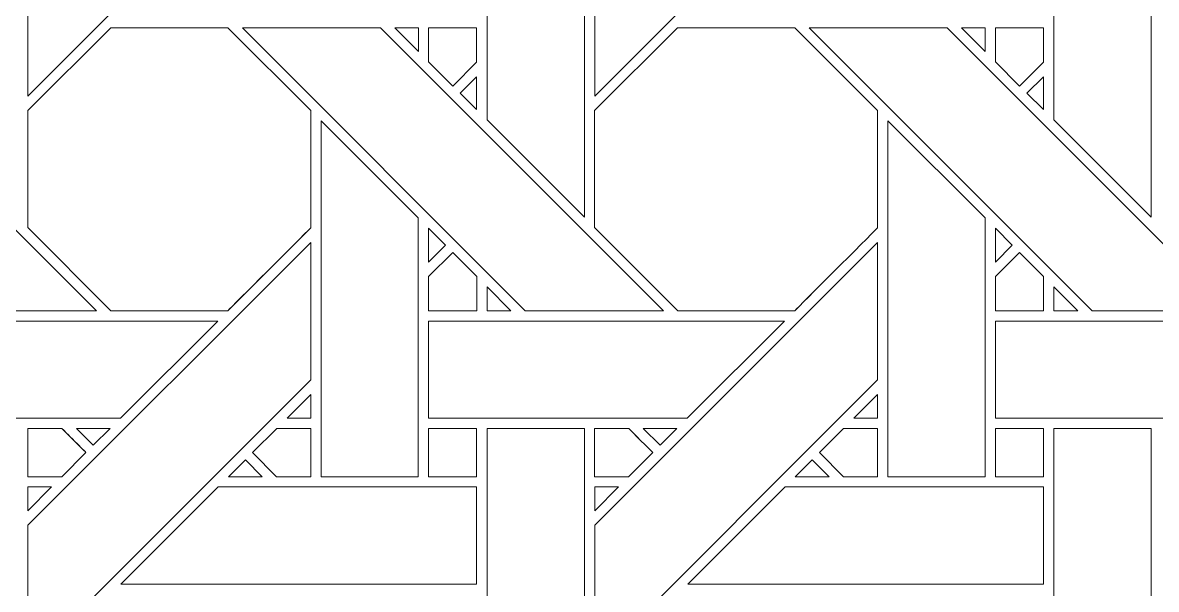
# Model space of a CAD drawing. Header units: inches. Extents: x 2.4 to 22.4, y -0.9 to 19.1.
# Drawn here: x 6.919 to 8.817, y 5.071 to 6.02 of the extents above; entities that cross this region are included whole.
import ezdxf

# ---------------------------------------------------------------- set-up
doc = ezdxf.new("R2010")
doc.units = ezdxf.units.IN
doc.header["$MEASUREMENT"] = 0
doc.layers.add('Design', color=7, linetype='Continuous', lineweight=0)

msp = doc.modelspace()

# ---------------------------------------------------------------- linework, layer by layer
at = {"layer": 'Design'}
for points, knots in [([(12.3829, 19.0948), (6.86, 19.0948), (2.3829, 14.6176), (2.3829, 9.0948), (2.3829, 3.5719), (6.86, -0.9052), (12.3829, -0.9052), (17.9057, -0.9052), (22.3829, 3.5719), (22.3829, 9.0948), (22.3829, 14.6176), (17.9057, 19.0948), (12.3829, 19.0948)], [0, 0, 0, 0, 1, 1, 1, 2, 2, 2, 3, 3, 3, 4, 4, 4, 4]), ([(12.3829, 17.972), (7.4801, 17.972), (3.5056, 13.9975), (3.5056, 9.0948), (3.5056, 4.192), (7.4801, 0.2175), (12.3829, 0.2175), (17.2856, 0.2175), (21.2601, 4.192), (21.2601, 9.0948), (21.2601, 13.9975), (17.2856, 17.972), (12.3829, 17.972)], [0, 0, 0, 0, 1, 1, 1, 2, 2, 2, 3, 3, 3, 4, 4, 4, 4]), ([(6.928, 6.1269), (6.928, 6.1269), (7.4017, 6.6005), (7.4017, 6.6005), (7.4017, 6.6005), (7.4017, 6.3705), (7.4017, 6.3705), (7.4017, 6.3705), (6.928, 5.8968), (6.928, 5.8968), (6.928, 5.8968), (6.928, 6.1269), (6.928, 6.1269)], [0, 0, 0, 0, 1, 1, 1, 2, 2, 2, 3, 3, 3, 4, 4, 4, 4]), ([(7.8768, 6.1269), (7.8768, 6.1269), (8.3504, 6.6005), (8.3504, 6.6005), (8.3504, 6.6005), (8.3504, 6.3705), (8.3504, 6.3705), (8.3504, 6.3705), (7.8768, 5.8968), (7.8768, 5.8968), (7.8768, 5.8968), (7.8768, 6.1269), (7.8768, 6.1269)], [0, 0, 0, 0, 1, 1, 1, 2, 2, 2, 3, 3, 3, 4, 4, 4, 4]), ([(7.8596, 6.289), (7.8596, 6.289), (7.8596, 5.6939), (7.8596, 5.6939), (7.8596, 5.6939), (7.6967, 5.8568), (7.6967, 5.8568), (7.6967, 5.8568), (7.6967, 6.289), (7.6967, 6.289), (7.6967, 6.289), (7.8596, 6.289), (7.8596, 6.289)], [0, 0, 0, 0, 1, 1, 1, 2, 2, 2, 3, 3, 3, 4, 4, 4, 4]), ([(8.8083, 6.289), (8.8083, 6.289), (8.8083, 5.6939), (8.8083, 5.6939), (8.8083, 5.6939), (8.6454, 5.8568), (8.6454, 5.8568), (8.6454, 5.8568), (8.6454, 6.289), (8.6454, 6.289), (8.6454, 6.289), (8.8083, 6.289), (8.8083, 6.289)], [0, 0, 0, 0, 1, 1, 1, 2, 2, 2, 3, 3, 3, 4, 4, 4, 4]), ([(6.3385, 6.0112), (6.3385, 6.0112), (6.5694, 6.0112), (6.5694, 6.0112), (6.5694, 6.0112), (7.043, 5.5375), (7.043, 5.5375), (7.043, 5.5375), (6.812, 5.5375), (6.812, 5.5375), (6.812, 5.5375), (6.3385, 6.0112), (6.3385, 6.0112)], [0, 0, 0, 0, 1, 1, 1, 2, 2, 2, 3, 3, 3, 4, 4, 4, 4]), ([(7.2629, 5.5375), (7.2629, 5.5375), (7.0672, 5.5375), (7.0672, 5.5375), (7.0672, 5.5375), (6.928, 5.6767), (6.928, 5.6767), (6.928, 5.6767), (6.928, 5.8724), (6.928, 5.8724), (6.928, 5.8724), (7.0667, 6.0111), (7.0667, 6.0111), (7.0667, 6.0111), (7.2629, 6.0111), (7.2629, 6.0111), (7.2629, 6.0111), (7.4016, 5.8724), (7.4016, 5.8724), (7.4016, 5.8724), (7.4016, 5.6762), (7.4016, 5.6762), (7.3838, 5.6582), (7.2719, 5.5465), (7.2629, 5.5375)], [0, 0, 0, 0, 1, 1, 1, 2, 2, 2, 3, 3, 3, 4, 4, 4, 5, 5, 5, 6, 6, 6, 7, 7, 7, 8, 8, 8, 8]), ([(6.928, 5.8724), (6.928, 5.8724), (7.0667, 6.0111), (7.0667, 6.0111), (7.0667, 6.0111), (7.2629, 6.0111), (7.2629, 6.0111), (7.2629, 6.0111), (7.4016, 5.8724), (7.4016, 5.8724), (7.4016, 5.8724), (7.4016, 5.6762), (7.4016, 5.6762), (7.3836, 5.658), (7.2717, 5.5463), (7.2629, 5.5375), (7.2629, 5.5375), (7.0672, 5.5375), (7.0672, 5.5375), (7.0672, 5.5375), (6.928, 5.6767), (6.928, 5.6767), (6.928, 5.6767), (6.928, 5.8724), (6.928, 5.8724)], [0, 0, 0, 0, 1, 1, 1, 2, 2, 2, 3, 3, 3, 4, 4, 4, 5, 5, 5, 6, 6, 6, 7, 7, 7, 8, 8, 8, 8]), ([(7.2872, 6.0112), (7.2872, 6.0112), (7.5181, 6.0112), (7.5181, 6.0112), (7.5181, 6.0112), (7.9918, 5.5375), (7.9918, 5.5375), (7.9918, 5.5375), (7.7607, 5.5375), (7.7607, 5.5375), (7.7607, 5.5375), (7.2872, 6.0112), (7.2872, 6.0112)], [0, 0, 0, 0, 1, 1, 1, 2, 2, 2, 3, 3, 3, 4, 4, 4, 4]), ([(7.5817, 6.0111), (7.5817, 6.0111), (7.5817, 5.9713), (7.5817, 5.9713), (7.5817, 5.9713), (7.5422, 6.0111), (7.5422, 6.0111), (7.5422, 6.0111), (7.5817, 6.0111), (7.5817, 6.0111)], [0, 0, 0, 0, 1, 1, 1, 2, 2, 2, 3, 3, 3, 3]), ([(7.6791, 6.0111), (7.6791, 6.0111), (7.6791, 5.9535), (7.6791, 5.9535), (7.6791, 5.9535), (7.6392, 5.9136), (7.6392, 5.9136), (7.6392, 5.9136), (7.5988, 5.9539), (7.5988, 5.9539), (7.5988, 5.9539), (7.5988, 6.0111), (7.5988, 6.0111), (7.5988, 6.0111), (7.6791, 6.0111), (7.6791, 6.0111)], [0, 0, 0, 0, 1, 1, 1, 2, 2, 2, 3, 3, 3, 4, 4, 4, 5, 5, 5, 5]), ([(7.6392, 5.9136), (7.6392, 5.9136), (7.5988, 5.9539), (7.5988, 5.9539), (7.5988, 5.9539), (7.5988, 6.0111), (7.5988, 6.0111), (7.5988, 6.0111), (7.6791, 6.0111), (7.6791, 6.0111), (7.6791, 6.0111), (7.6791, 5.9535), (7.6791, 5.9535), (7.6791, 5.9535), (7.6392, 5.9136), (7.6392, 5.9136)], [0, 0, 0, 0, 1, 1, 1, 2, 2, 2, 3, 3, 3, 4, 4, 4, 5, 5, 5, 5]), ([(8.2117, 5.5375), (8.2117, 5.5375), (8.016, 5.5375), (8.016, 5.5375), (8.016, 5.5375), (7.8767, 5.6767), (7.8767, 5.6767), (7.8767, 5.6767), (7.8767, 5.8724), (7.8767, 5.8724), (7.8767, 5.8724), (8.0154, 6.0111), (8.0154, 6.0111), (8.0154, 6.0111), (8.2116, 6.0111), (8.2116, 6.0111), (8.2116, 6.0111), (8.3504, 5.8724), (8.3504, 5.8724), (8.3504, 5.8724), (8.3504, 5.6762), (8.3504, 5.6762), (8.3326, 5.6582), (8.2207, 5.5465), (8.2117, 5.5375)], [0, 0, 0, 0, 1, 1, 1, 2, 2, 2, 3, 3, 3, 4, 4, 4, 5, 5, 5, 6, 6, 6, 7, 7, 7, 8, 8, 8, 8]), ([(7.8767, 5.6767), (7.8767, 5.6767), (7.8767, 5.8724), (7.8767, 5.8724), (7.8767, 5.8724), (8.0154, 6.0111), (8.0154, 6.0111), (8.0154, 6.0111), (8.2116, 6.0111), (8.2116, 6.0111), (8.2116, 6.0111), (8.3504, 5.8724), (8.3504, 5.8724), (8.3504, 5.8724), (8.3504, 5.6762), (8.3504, 5.6762), (8.3324, 5.6581), (8.2205, 5.5464), (8.2117, 5.5375), (8.2117, 5.5375), (8.016, 5.5375), (8.016, 5.5375), (8.016, 5.5375), (7.8767, 5.6767), (7.8767, 5.6767)], [0, 0, 0, 0, 1, 1, 1, 2, 2, 2, 3, 3, 3, 4, 4, 4, 5, 5, 5, 6, 6, 6, 7, 7, 7, 8, 8, 8, 8]), ([(8.2359, 6.0112), (8.2359, 6.0112), (8.4669, 6.0112), (8.4669, 6.0112), (8.4669, 6.0112), (8.9405, 5.5375), (8.9405, 5.5375), (8.9405, 5.5375), (8.7095, 5.5375), (8.7095, 5.5375), (8.7095, 5.5375), (8.2359, 6.0112), (8.2359, 6.0112)], [0, 0, 0, 0, 1, 1, 1, 2, 2, 2, 3, 3, 3, 4, 4, 4, 4]), ([(8.5304, 6.0111), (8.5304, 6.0111), (8.5304, 5.9713), (8.5304, 5.9713), (8.5304, 5.9713), (8.491, 6.0111), (8.491, 6.0111), (8.491, 6.0111), (8.5304, 6.0111), (8.5304, 6.0111)], [0, 0, 0, 0, 1, 1, 1, 2, 2, 2, 3, 3, 3, 3]), ([(8.6278, 6.0111), (8.6278, 6.0111), (8.6278, 5.9535), (8.6278, 5.9535), (8.6278, 5.9535), (8.5879, 5.9136), (8.5879, 5.9136), (8.5879, 5.9136), (8.5476, 5.9539), (8.5476, 5.9539), (8.5476, 5.9539), (8.5476, 6.0111), (8.5476, 6.0111), (8.5476, 6.0111), (8.6278, 6.0111), (8.6278, 6.0111)], [0, 0, 0, 0, 1, 1, 1, 2, 2, 2, 3, 3, 3, 4, 4, 4, 5, 5, 5, 5]), ([(8.5879, 5.9136), (8.5879, 5.9136), (8.5476, 5.9539), (8.5476, 5.9539), (8.5476, 5.9539), (8.5476, 6.0111), (8.5476, 6.0111), (8.5476, 6.0111), (8.6278, 6.0111), (8.6278, 6.0111), (8.6278, 6.0111), (8.6278, 5.9535), (8.6278, 5.9535), (8.6278, 5.9535), (8.5879, 5.9136), (8.5879, 5.9136)], [0, 0, 0, 0, 1, 1, 1, 2, 2, 2, 3, 3, 3, 4, 4, 4, 5, 5, 5, 5]), ([(7.6792, 5.9293), (7.6792, 5.9293), (7.6792, 5.8741), (7.6792, 5.8741), (7.6792, 5.8741), (7.6514, 5.9015), (7.6514, 5.9015), (7.6514, 5.9015), (7.6792, 5.9293), (7.6792, 5.9293)], [0, 0, 0, 0, 1, 1, 1, 2, 2, 2, 3, 3, 3, 3]), ([(8.6279, 5.9293), (8.6279, 5.9293), (8.6279, 5.8741), (8.6279, 5.8741), (8.6279, 5.8741), (8.6001, 5.9015), (8.6001, 5.9015), (8.6001, 5.9015), (8.6279, 5.9293), (8.6279, 5.9293)], [0, 0, 0, 0, 1, 1, 1, 2, 2, 2, 3, 3, 3, 3]), ([(7.5816, 5.6932), (7.5816, 5.6932), (7.5816, 5.2595), (7.5816, 5.2595), (7.5816, 5.2595), (7.4188, 5.2595), (7.4188, 5.2595), (7.4188, 5.2595), (7.4188, 5.8553), (7.4188, 5.8553), (7.4188, 5.8553), (7.5816, 5.6932), (7.5816, 5.6932)], [0, 0, 0, 0, 1, 1, 1, 2, 2, 2, 3, 3, 3, 4, 4, 4, 4]), ([(8.5303, 5.6932), (8.5303, 5.6932), (8.5303, 5.2595), (8.5303, 5.2595), (8.5303, 5.2595), (8.3676, 5.2595), (8.3676, 5.2595), (8.3676, 5.2595), (8.3676, 5.8553), (8.3676, 5.8553), (8.3676, 5.8553), (8.5303, 5.6932), (8.5303, 5.6932)], [0, 0, 0, 0, 1, 1, 1, 2, 2, 2, 3, 3, 3, 4, 4, 4, 4]), ([(7.5989, 5.6189), (7.5989, 5.6189), (7.5989, 5.6757), (7.5989, 5.6757), (7.5989, 5.6757), (7.6271, 5.6471), (7.6271, 5.6471), (7.6271, 5.6471), (7.5989, 5.6189), (7.5989, 5.6189)], [0, 0, 0, 0, 1, 1, 1, 2, 2, 2, 3, 3, 3, 3]), ([(8.5758, 5.6471), (8.5758, 5.6471), (8.5476, 5.6189), (8.5476, 5.6189), (8.5476, 5.6189), (8.5476, 5.6757), (8.5476, 5.6757), (8.5476, 5.6757), (8.5758, 5.6471), (8.5758, 5.6471)], [0, 0, 0, 0, 1, 1, 1, 2, 2, 2, 3, 3, 3, 3]), ([(6.928, 5.1782), (6.928, 5.1782), (7.4017, 5.6518), (7.4017, 5.6518), (7.4017, 5.6518), (7.4017, 5.4217), (7.4017, 5.4217), (7.4017, 5.4217), (6.928, 4.9481), (6.928, 4.9481), (6.928, 4.9481), (6.928, 5.1782), (6.928, 5.1782)], [0, 0, 0, 0, 1, 1, 1, 2, 2, 2, 3, 3, 3, 4, 4, 4, 4]), ([(7.8768, 5.1782), (7.8768, 5.1782), (8.3504, 5.6518), (8.3504, 5.6518), (8.3504, 5.6518), (8.3504, 5.4217), (8.3504, 5.4217), (8.3504, 5.4217), (7.8768, 4.9481), (7.8768, 4.9481), (7.8768, 4.9481), (7.8768, 5.1782), (7.8768, 5.1782)], [0, 0, 0, 0, 1, 1, 1, 2, 2, 2, 3, 3, 3, 4, 4, 4, 4]), ([(7.5989, 5.5372), (7.5989, 5.5372), (7.5989, 5.5945), (7.5989, 5.5945), (7.5989, 5.5945), (7.6392, 5.6349), (7.6392, 5.6349), (7.6392, 5.6349), (7.6795, 5.5945), (7.6795, 5.5945), (7.6795, 5.5945), (7.6795, 5.5372), (7.6795, 5.5372), (7.6795, 5.5372), (7.5989, 5.5372), (7.5989, 5.5372)], [0, 0, 0, 0, 1, 1, 1, 2, 2, 2, 3, 3, 3, 4, 4, 4, 5, 5, 5, 5]), ([(7.5989, 5.5372), (7.5989, 5.5372), (7.5989, 5.5945), (7.5989, 5.5945), (7.5989, 5.5945), (7.6392, 5.6349), (7.6392, 5.6349), (7.6392, 5.6349), (7.6795, 5.5945), (7.6795, 5.5945), (7.6795, 5.5945), (7.6795, 5.5372), (7.6795, 5.5372), (7.6795, 5.5372), (7.5989, 5.5372), (7.5989, 5.5372)], [0, 0, 0, 0, 1, 1, 1, 2, 2, 2, 3, 3, 3, 4, 4, 4, 5, 5, 5, 5]), ([(8.5476, 5.5372), (8.5476, 5.5372), (8.5476, 5.5945), (8.5476, 5.5945), (8.5476, 5.5945), (8.5879, 5.6349), (8.5879, 5.6349), (8.5879, 5.6349), (8.6282, 5.5945), (8.6282, 5.5945), (8.6282, 5.5945), (8.6282, 5.5372), (8.6282, 5.5372), (8.6282, 5.5372), (8.5476, 5.5372), (8.5476, 5.5372)], [0, 0, 0, 0, 1, 1, 1, 2, 2, 2, 3, 3, 3, 4, 4, 4, 5, 5, 5, 5]), ([(8.5476, 5.5945), (8.5476, 5.5945), (8.5879, 5.6349), (8.5879, 5.6349), (8.5879, 5.6349), (8.6282, 5.5945), (8.6282, 5.5945), (8.6282, 5.5945), (8.6282, 5.5372), (8.6282, 5.5372), (8.6282, 5.5372), (8.5476, 5.5372), (8.5476, 5.5372), (8.5476, 5.5372), (8.5476, 5.5945), (8.5476, 5.5945)], [0, 0, 0, 0, 1, 1, 1, 2, 2, 2, 3, 3, 3, 4, 4, 4, 5, 5, 5, 5]), ([(7.7365, 5.5375), (7.7365, 5.5375), (7.6968, 5.5375), (7.6968, 5.5375), (7.6968, 5.5375), (7.6968, 5.5773), (7.6968, 5.5773), (7.6968, 5.5773), (7.7365, 5.5375), (7.7365, 5.5375)], [0, 0, 0, 0, 1, 1, 1, 2, 2, 2, 3, 3, 3, 3]), ([(8.6853, 5.5375), (8.6853, 5.5375), (8.6455, 5.5375), (8.6455, 5.5375), (8.6455, 5.5375), (8.6455, 5.5773), (8.6455, 5.5773), (8.6455, 5.5773), (8.6853, 5.5375), (8.6853, 5.5375)], [0, 0, 0, 0, 1, 1, 1, 2, 2, 2, 3, 3, 3, 3]), ([(6.6502, 5.3576), (6.6502, 5.3576), (6.6502, 5.5202), (6.6502, 5.5202), (6.6502, 5.5202), (7.2459, 5.5202), (7.2459, 5.5202), (7.2459, 5.5202), (7.0832, 5.3576), (7.0832, 5.3576), (7.0832, 5.3576), (6.6502, 5.3576), (6.6502, 5.3576)], [0, 0, 0, 0, 1, 1, 1, 2, 2, 2, 3, 3, 3, 4, 4, 4, 4]), ([(7.5989, 5.3576), (7.5989, 5.3576), (7.5989, 5.5202), (7.5989, 5.5202), (7.5989, 5.5202), (8.1946, 5.5202), (8.1946, 5.5202), (8.1946, 5.5202), (8.0319, 5.3576), (8.0319, 5.3576), (8.0319, 5.3576), (7.5989, 5.3576), (7.5989, 5.3576)], [0, 0, 0, 0, 1, 1, 1, 2, 2, 2, 3, 3, 3, 4, 4, 4, 4]), ([(8.5476, 5.3576), (8.5476, 5.3576), (8.5476, 5.5202), (8.5476, 5.5202), (8.5476, 5.5202), (9.1433, 5.5202), (9.1433, 5.5202), (9.1433, 5.5202), (8.9806, 5.3576), (8.9806, 5.3576), (8.9806, 5.3576), (8.5476, 5.3576), (8.5476, 5.3576)], [0, 0, 0, 0, 1, 1, 1, 2, 2, 2, 3, 3, 3, 4, 4, 4, 4]), ([(7.3619, 5.3576), (7.3619, 5.3576), (7.4017, 5.3973), (7.4017, 5.3973), (7.4017, 5.3973), (7.4017, 5.3576), (7.4017, 5.3576), (7.4017, 5.3576), (7.3619, 5.3576), (7.3619, 5.3576)], [0, 0, 0, 0, 1, 1, 1, 2, 2, 2, 3, 3, 3, 3]), ([(8.3107, 5.3576), (8.3107, 5.3576), (8.3504, 5.3973), (8.3504, 5.3973), (8.3504, 5.3973), (8.3504, 5.3576), (8.3504, 5.3576), (8.3504, 5.3576), (8.3107, 5.3576), (8.3107, 5.3576)], [0, 0, 0, 0, 1, 1, 1, 2, 2, 2, 3, 3, 3, 3]), ([(6.928, 5.2595), (6.928, 5.2595), (6.928, 5.3403), (6.928, 5.3403), (6.928, 5.3403), (6.985, 5.3403), (6.985, 5.3403), (6.9902, 5.3351), (7.021, 5.3043), (7.0254, 5.2999), (7.0254, 5.2999), (6.985, 5.2595), (6.985, 5.2595), (6.985, 5.2595), (6.928, 5.2595), (6.928, 5.2595)], [0, 0, 0, 0, 1, 1, 1, 2, 2, 2, 3, 3, 3, 4, 4, 4, 5, 5, 5, 5]), ([(7.0096, 5.3158), (7.0155, 5.3098), (7.0212, 5.3041), (7.0254, 5.2999), (7.0254, 5.2999), (6.985, 5.2595), (6.985, 5.2595), (6.985, 5.2595), (6.928, 5.2595), (6.928, 5.2595), (6.928, 5.2595), (6.928, 5.3403), (6.928, 5.3403), (6.928, 5.3403), (6.985, 5.3403), (6.985, 5.3403), (6.9904, 5.3349), (7.0003, 5.3251), (7.0096, 5.3158)], [0, 0, 0, 0, 1, 1, 1, 2, 2, 2, 3, 3, 3, 4, 4, 4, 5, 5, 5, 6, 6, 6, 6]), ([(7.0095, 5.3403), (7.0095, 5.3403), (7.0659, 5.3403), (7.0659, 5.3403), (7.0659, 5.3403), (7.0376, 5.3121), (7.0376, 5.3121), (7.0376, 5.3121), (7.0095, 5.3403), (7.0095, 5.3403)], [0, 0, 0, 0, 1, 1, 1, 2, 2, 2, 3, 3, 3, 3]), ([(7.3445, 5.2595), (7.3445, 5.2595), (7.3042, 5.2998), (7.3042, 5.2998), (7.3042, 5.2998), (7.3446, 5.3403), (7.3446, 5.3403), (7.3446, 5.3403), (7.4017, 5.3403), (7.4017, 5.3403), (7.4017, 5.3403), (7.4017, 5.2595), (7.4017, 5.2595), (7.4017, 5.2595), (7.3445, 5.2595), (7.3445, 5.2595)], [0, 0, 0, 0, 1, 1, 1, 2, 2, 2, 3, 3, 3, 4, 4, 4, 5, 5, 5, 5]), ([(7.3042, 5.2998), (7.3042, 5.2998), (7.3446, 5.3403), (7.3446, 5.3403), (7.3446, 5.3403), (7.4017, 5.3403), (7.4017, 5.3403), (7.4017, 5.3403), (7.4017, 5.2595), (7.4017, 5.2595), (7.4017, 5.2595), (7.3445, 5.2595), (7.3445, 5.2595), (7.3445, 5.2595), (7.3042, 5.2998), (7.3042, 5.2998)], [0, 0, 0, 0, 1, 1, 1, 2, 2, 2, 3, 3, 3, 4, 4, 4, 5, 5, 5, 5]), ([(7.5989, 5.2595), (7.5989, 5.2595), (7.5989, 5.3403), (7.5989, 5.3403), (7.5989, 5.3403), (7.6791, 5.3403), (7.6791, 5.3403), (7.6791, 5.3403), (7.6791, 5.2595), (7.6791, 5.2595), (7.6791, 5.2595), (7.5989, 5.2595), (7.5989, 5.2595)], [0, 0, 0, 0, 1, 1, 1, 2, 2, 2, 3, 3, 3, 4, 4, 4, 4]), ([(7.5989, 5.3403), (7.5989, 5.3403), (7.6791, 5.3403), (7.6791, 5.3403), (7.6791, 5.3403), (7.6791, 5.2595), (7.6791, 5.2595), (7.6791, 5.2595), (7.5989, 5.2595), (7.5989, 5.2595), (7.5989, 5.2595), (7.5989, 5.3403), (7.5989, 5.3403)], [0, 0, 0, 0, 1, 1, 1, 2, 2, 2, 3, 3, 3, 4, 4, 4, 4]), ([(7.8596, 5.3403), (7.8596, 5.3403), (7.8596, 4.7452), (7.8596, 4.7452), (7.8596, 4.7452), (7.6967, 4.9081), (7.6967, 4.9081), (7.6967, 4.9081), (7.6967, 5.3403), (7.6967, 5.3403), (7.6967, 5.3403), (7.8596, 5.3403), (7.8596, 5.3403)], [0, 0, 0, 0, 1, 1, 1, 2, 2, 2, 3, 3, 3, 4, 4, 4, 4]), ([(7.8767, 5.2595), (7.8767, 5.2595), (7.8767, 5.3403), (7.8767, 5.3403), (7.8767, 5.3403), (7.9338, 5.3403), (7.9338, 5.3403), (7.9389, 5.3351), (7.9697, 5.3043), (7.9741, 5.2999), (7.9741, 5.2999), (7.9337, 5.2595), (7.9337, 5.2595), (7.9337, 5.2595), (7.8767, 5.2595), (7.8767, 5.2595)], [0, 0, 0, 0, 1, 1, 1, 2, 2, 2, 3, 3, 3, 4, 4, 4, 5, 5, 5, 5]), ([(7.9741, 5.2999), (7.9741, 5.2999), (7.9337, 5.2595), (7.9337, 5.2595), (7.9337, 5.2595), (7.8767, 5.2595), (7.8767, 5.2595), (7.8767, 5.2595), (7.8767, 5.3403), (7.8767, 5.3403), (7.8767, 5.3403), (7.9338, 5.3403), (7.9338, 5.3403), (7.939, 5.3351), (7.9698, 5.3042), (7.9741, 5.2999)], [0, 0, 0, 0, 1, 1, 1, 2, 2, 2, 3, 3, 3, 4, 4, 4, 5, 5, 5, 5]), ([(7.9582, 5.3403), (7.9582, 5.3403), (8.0146, 5.3403), (8.0146, 5.3403), (8.0146, 5.3403), (7.9864, 5.3121), (7.9864, 5.3121), (7.9864, 5.3121), (7.9582, 5.3403), (7.9582, 5.3403)], [0, 0, 0, 0, 1, 1, 1, 2, 2, 2, 3, 3, 3, 3]), ([(8.2933, 5.2595), (8.2933, 5.2595), (8.2529, 5.2998), (8.2529, 5.2998), (8.2529, 5.2998), (8.2933, 5.3403), (8.2933, 5.3403), (8.2933, 5.3403), (8.3504, 5.3403), (8.3504, 5.3403), (8.3504, 5.3403), (8.3504, 5.2595), (8.3504, 5.2595), (8.3504, 5.2595), (8.2933, 5.2595), (8.2933, 5.2595)], [0, 0, 0, 0, 1, 1, 1, 2, 2, 2, 3, 3, 3, 4, 4, 4, 5, 5, 5, 5]), ([(8.2529, 5.2998), (8.2529, 5.2998), (8.2933, 5.3403), (8.2933, 5.3403), (8.2933, 5.3403), (8.3504, 5.3403), (8.3504, 5.3403), (8.3504, 5.3403), (8.3504, 5.2595), (8.3504, 5.2595), (8.3504, 5.2595), (8.2933, 5.2595), (8.2933, 5.2595), (8.2933, 5.2595), (8.2529, 5.2998), (8.2529, 5.2998)], [0, 0, 0, 0, 1, 1, 1, 2, 2, 2, 3, 3, 3, 4, 4, 4, 5, 5, 5, 5]), ([(8.5476, 5.2595), (8.5476, 5.2595), (8.5476, 5.3403), (8.5476, 5.3403), (8.5476, 5.3403), (8.6278, 5.3403), (8.6278, 5.3403), (8.6278, 5.3403), (8.6278, 5.2595), (8.6278, 5.2595), (8.6278, 5.2595), (8.5476, 5.2595), (8.5476, 5.2595)], [0, 0, 0, 0, 1, 1, 1, 2, 2, 2, 3, 3, 3, 4, 4, 4, 4]), ([(8.5476, 5.3403), (8.5476, 5.3403), (8.6278, 5.3403), (8.6278, 5.3403), (8.6278, 5.3403), (8.6278, 5.2595), (8.6278, 5.2595), (8.6278, 5.2595), (8.5476, 5.2595), (8.5476, 5.2595), (8.5476, 5.2595), (8.5476, 5.3403), (8.5476, 5.3403)], [0, 0, 0, 0, 1, 1, 1, 2, 2, 2, 3, 3, 3, 4, 4, 4, 4]), ([(8.8083, 5.3403), (8.8083, 5.3403), (8.8083, 4.7452), (8.8083, 4.7452), (8.8083, 4.7452), (8.6454, 4.9081), (8.6454, 4.9081), (8.6454, 4.9081), (8.6454, 5.3403), (8.6454, 5.3403), (8.6454, 5.3403), (8.8083, 5.3403), (8.8083, 5.3403)], [0, 0, 0, 0, 1, 1, 1, 2, 2, 2, 3, 3, 3, 4, 4, 4, 4]), ([(7.3204, 5.2595), (7.3204, 5.2595), (7.2639, 5.2595), (7.2639, 5.2595), (7.2639, 5.2595), (7.2921, 5.2878), (7.2921, 5.2878), (7.2921, 5.2878), (7.3204, 5.2595), (7.3204, 5.2595)], [0, 0, 0, 0, 1, 1, 1, 2, 2, 2, 3, 3, 3, 3]), ([(8.2691, 5.2595), (8.2691, 5.2595), (8.2126, 5.2595), (8.2126, 5.2595), (8.2126, 5.2595), (8.2408, 5.2878), (8.2408, 5.2878), (8.2408, 5.2878), (8.2691, 5.2595), (8.2691, 5.2595)], [0, 0, 0, 0, 1, 1, 1, 2, 2, 2, 3, 3, 3, 3]), ([(6.9679, 5.2424), (6.9679, 5.2424), (6.928, 5.2025), (6.928, 5.2025), (6.928, 5.2025), (6.928, 5.2424), (6.928, 5.2424), (6.928, 5.2424), (6.9679, 5.2424), (6.9679, 5.2424)], [0, 0, 0, 0, 1, 1, 1, 2, 2, 2, 3, 3, 3, 3]), ([(7.0839, 5.0795), (7.0839, 5.0795), (7.2467, 5.2424), (7.2467, 5.2424), (7.2467, 5.2424), (7.6792, 5.2424), (7.6792, 5.2424), (7.6792, 5.2424), (7.6792, 5.0795), (7.6792, 5.0795), (7.6792, 5.0795), (7.0839, 5.0795), (7.0839, 5.0795)], [0, 0, 0, 0, 1, 1, 1, 2, 2, 2, 3, 3, 3, 4, 4, 4, 4]), ([(7.9166, 5.2424), (7.9166, 5.2424), (7.8768, 5.2025), (7.8768, 5.2025), (7.8768, 5.2025), (7.8768, 5.2424), (7.8768, 5.2424), (7.8768, 5.2424), (7.9166, 5.2424), (7.9166, 5.2424)], [0, 0, 0, 0, 1, 1, 1, 2, 2, 2, 3, 3, 3, 3]), ([(8.1954, 5.2424), (8.1954, 5.2424), (8.6279, 5.2424), (8.6279, 5.2424), (8.6279, 5.2424), (8.6279, 5.0795), (8.6279, 5.0795), (8.6279, 5.0795), (8.0326, 5.0795), (8.0326, 5.0795), (8.0326, 5.0795), (8.1954, 5.2424), (8.1954, 5.2424)], [0, 0, 0, 0, 1, 1, 1, 2, 2, 2, 3, 3, 3, 4, 4, 4, 4])]:
    msp.add_open_spline(points, degree=3, knots=knots, dxfattribs=at)

doc.saveas('drawing.dxf')
